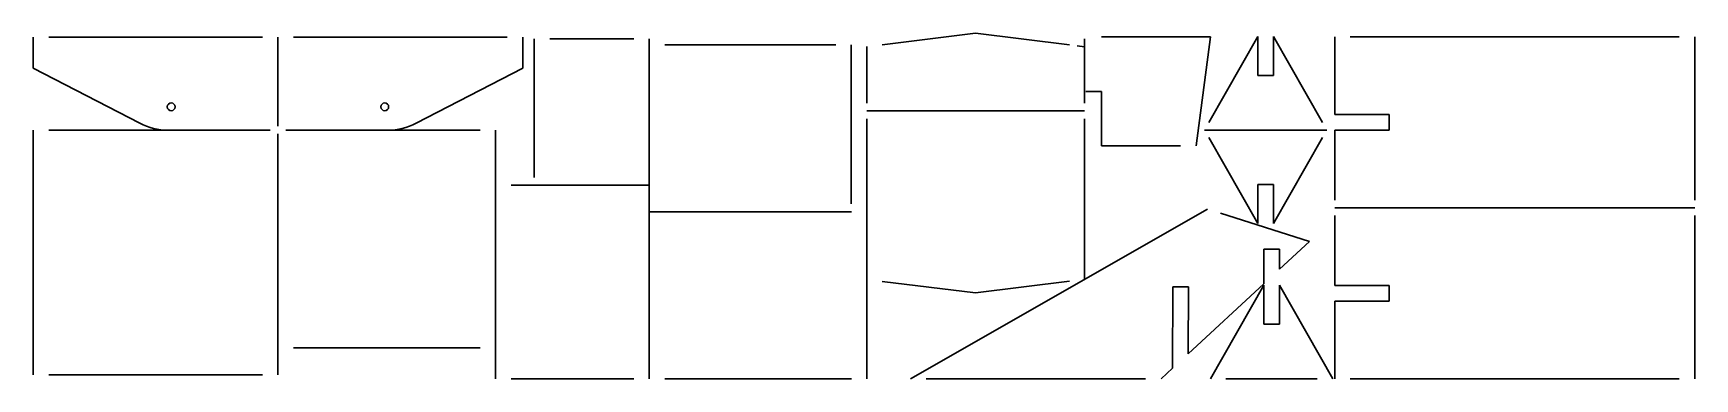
# Model space of a CAD drawing. Header units: inches. Extents: x -1.8 to 11.5, y 0.1 to 2.9.
import ezdxf

# ---------------------------------------------------------------- set-up
doc = ezdxf.new("R2010")
doc.units = ezdxf.units.IN
doc.header["$MEASUREMENT"] = 0
doc.layers.add('Layer1', color=7, linetype='Continuous', true_color=0xffffff)

msp = doc.modelspace()

# ---------------------------------------------------------------- linework, layer by layer
at = {"layer": 'Layer1', "color": 178, "lineweight": 30, "true_color": 0x000000}
for p, q in [((-1.844, 2.623), (-1.844, 2.873)), ((0, 2.873), (-1.719, 2.873)), ((0.125, 2.873), (0.125, 2.187)), ((0.125, 2.869), (0.125, 2.156)), ((1.969, 2.873), (0.25, 2.873)), ((2.094, 2.623), (2.094, 2.873)), ((2.187, 2.86), (2.187, 1.743)), ((2.987, 2.86), (2.312, 2.86)), ((3.112, 2.86), (3.112, 0.124)), ((3.237, 2.812), (4.611, 2.812)), ((4.736, 2.812), (4.736, 1.531)), ((5.737, 2.904), (4.984, 2.812)), ((5.737, 2.904), (6.491, 2.81)), ((6.612, 2.86), (6.612, 2.341)), ((6.748, 2.875), (7.625, 2.875)), ((7.625, 2.875), (7.51, 1.998)), ((7.612, 2.185), (8.008, 2.877)), ((8.008, 2.877), (8.008, 2.564)), ((8.133, 2.877), (8.133, 2.564)), ((8.528, 2.185), (8.133, 2.877)), ((8.625, 2.875), (8.625, 2.25)), ((8.75, 2.875), (11.396, 2.875)), ((11.521, 2.875), (11.521, 1.562)), ((4.862, 2.341), (4.862, 2.797)), ((6.553, 2.802), (6.612, 2.794)), ((6.612, 2.341), (6.612, 2.794)), ((-0.986, 2.18), (-1.844, 2.623)), ((1.236, 2.18), (2.094, 2.623)), ((8.008, 2.564), (8.133, 2.564)), ((6.748, 2.436), (6.623, 2.436)), ((6.748, 2.436), (6.748, 1.998)), ((6.612, 2.279), (4.862, 2.279)), ((4.862, 2.216), (4.862, 0.922)), ((6.612, 2.216), (6.612, 1.445)), ((6.612, 2.216), (6.612, 0.925)), ((8.625, 2.25), (9.064, 2.25)), ((9.064, 2.25), (9.064, 2.125)), ((-1.844, 2.124), (-1.844, 0.156)), ((-1.719, 2.124), (0.063, 2.124)), ((0.125, 2.094), (0.125, 0.156)), ((0.187, 2.124), (1.75, 2.124)), ((1.875, 0.124), (1.875, 2.124)), ((8.562, 2.125), (7.578, 2.125)), ((7.612, 2.065), (8.008, 1.373)), ((8.133, 1.373), (8.528, 2.065)), ((9.064, 2.125), (8.625, 2.125)), ((8.625, 2.125), (8.625, 1.562)), ((7.385, 1.998), (6.748, 1.998)), ((2, 1.681), (3.112, 1.681)), ((8.133, 1.686), (8.008, 1.686)), ((8.008, 1.373), (8.008, 1.686)), ((8.133, 1.373), (8.133, 1.686)), ((7.601, 1.489), (5.213, 0.125)), ((8.625, 1.5), (11.521, 1.5)), ((3.112, 1.468), (4.737, 1.468)), ((4.862, 1.468), (4.862, 0.124)), ((7.706, 1.456), (8.422, 1.228)), ((8.625, 1.438), (8.625, 0.875)), ((11.521, 1.438), (11.521, 0.125)), ((8.181, 1.005), (8.422, 1.228)), ((8.055, 0.889), (8.056, 1.168)), ((8.181, 1.167), (8.056, 1.168)), ((8.181, 1.005), (8.181, 1.167)), ((5.737, 0.815), (4.984, 0.907)), ((5.737, 0.815), (6.491, 0.909)), ((7.321, 0.21), (7.324, 0.864)), ((7.324, 0.864), (7.449, 0.864)), ((7.446, 0.326), (8.055, 0.889)), ((7.446, 0.326), (7.449, 0.864)), ((7.625, 0.125), (8.055, 0.877)), ((8.055, 0.877), (8.055, 0.564)), ((8.18, 0.877), (8.18, 0.564)), ((8.61, 0.125), (8.18, 0.877)), ((8.625, 0.875), (9.064, 0.875)), ((9.064, 0.875), (9.064, 0.75)), ((9.064, 0.75), (8.625, 0.75)), ((8.625, 0.75), (8.625, 0.125)), ((8.055, 0.564), (8.18, 0.564)), ((1.75, 0.374), (0.25, 0.374)), ((0, 0.156), (-1.719, 0.156)), ((7.229, 0.125), (7.321, 0.21)), ((2, 0.124), (2.987, 0.124)), ((3.237, 0.124), (4.737, 0.124)), ((5.338, 0.125), (7.104, 0.125)), ((7.75, 0.125), (8.485, 0.125)), ((8.75, 0.125), (11.396, 0.125))]:
    msp.add_line(p, q, dxfattribs=at)
for centre in [(-0.734, 2.312), (0.984, 2.312)]:
    msp.add_circle(centre, 0.0313, dxfattribs=at)
for centre, start, end in [((-0.757, 2.624), 242.7004, 270), ((1.007, 2.624), 270, 297.2996)]:
    msp.add_arc(centre, 0.5, start, end, dxfattribs=at)

doc.saveas('drawing.dxf')
